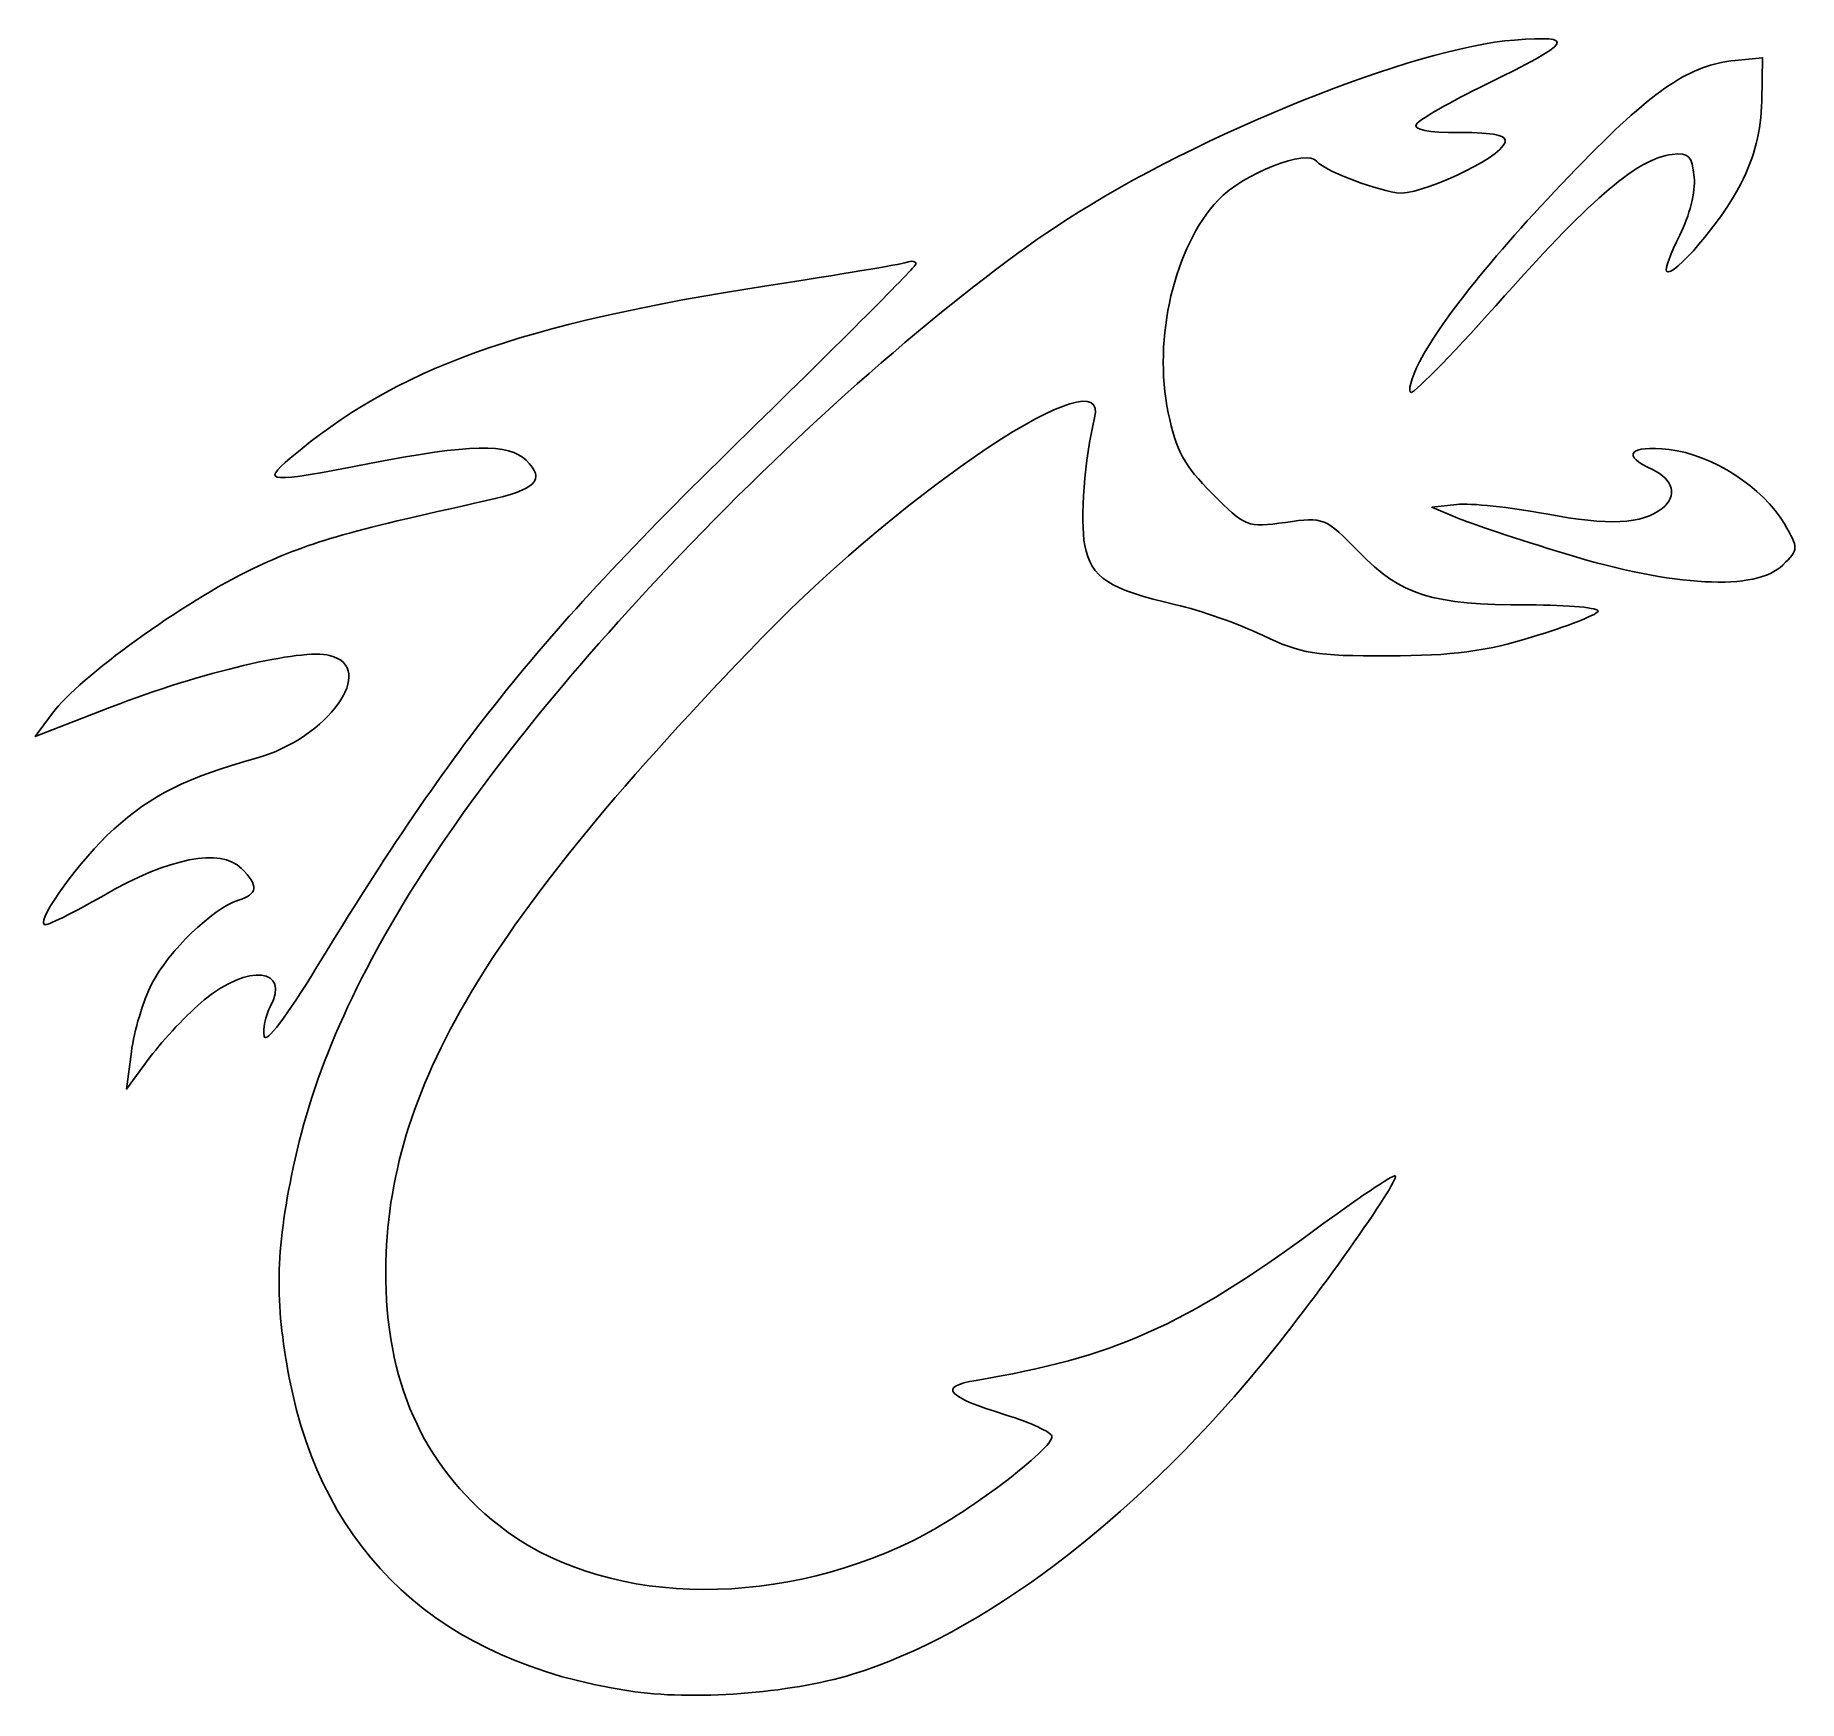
# Model space of a CAD drawing. Extents: x 15.6 to 74.9, y 6.8 to 62.8.
import ezdxf

# ---------------------------------------------------------------- set-up
doc = ezdxf.new("R2010")
doc.units = 0
doc.layers.get('0').update_dxf_attribs({"linetype": 'CONTINUOUS'})

msp = doc.modelspace()

# ---------------------------------------------------------------- linework, layer by layer
at = {"color": 7}
for points in [[(72.764089, 61.949459), (73.686458, 62.041648), (73.659299, 60.586891)], [(63.367708, 46.5993), (62.573958, 46.936817), (63.408997, 47.030113)], [(18.209052, 40.225625), (15.648314, 39.228773), (16.224677, 40.013464)], [(19.513985, 28.462195), (18.716081, 27.382131), (18.878096, 28.639749)]]:
    msp.add_lwpolyline(points, dxfattribs=at)
for points in [[(62.161928, 51.826382)], [(67.071875, 45.366885)], [(35.586458, 7.158053)]]:
    msp.add_lwpolyline(points, close=True, dxfattribs=at)
for points in [[(50.270833, 56.581985), (54.77102, 59.490967), (61.972944, 62.38309), (65.352083, 62.638258)], [(65.352083, 62.638258), (67.464432, 62.797768), (67.324462, 62.581785), (64.384402, 61.145052)], [(67.667447, 58.559476), (70.082828, 61.022594), (71.248587, 61.797988), (72.764089, 61.949459)], [(64.384402, 61.145052), (63.198986, 60.565769), (62.150839, 59.96518), (62.055187, 59.810409)], [(73.659299, 60.586891), (73.640672, 59.589128), (73.419576, 58.716554), (72.955475, 57.809216)], [(62.055187, 59.810409), (61.939522, 59.623262), (62.425612, 59.529008), (63.506435, 59.529008)], [(63.506435, 59.529008), (64.683457, 59.529008), (65.104047, 59.437809), (65.031691, 59.198278)], [(58.709272, 58.557229), (58.387948, 58.995308), (56.236632, 58.153279), (55.393693, 57.259504)], [(65.031691, 59.198278), (64.866507, 58.651447), (62.113911, 57.369423), (61.383333, 57.499051)], [(70.646182, 58.793234), (69.514011, 58.665564), (68.008847, 57.393838), (65.019148, 54.038903)], [(71.386666, 58.027126), (71.316718, 58.74881), (71.212096, 58.85705), (70.646182, 58.793234)], [(61.383333, 57.499051), (60.498122, 57.656116), (58.908963, 58.284977), (58.709272, 58.557229)], [(62.161928, 51.826382), (62.900692, 53.274482), (64.987379, 55.826441), (67.667447, 58.559476)], [(72.955475, 57.809216), (72.303659, 56.534875), (70.688316, 54.633746), (70.455327, 54.866737)], [(70.905187, 56.083257), (71.228003, 56.716029), (71.433378, 57.545184), (71.386666, 58.027126)], [(55.393693, 57.259504), (53.921438, 55.698458), (53.196718, 52.611927), (53.715245, 50.111126)], [(38.09891, 46.141427), (42.161066, 50.323048), (46.971574, 54.449299), (50.270833, 56.581985)], [(70.455327, 54.866737), (70.393134, 54.928928), (70.595572, 55.476362), (70.905187, 56.083257)], [(45.24375, 55.119632), (45.24375, 55.031943), (42.690473, 52.470847), (39.5698, 49.428307)], [(40.297441, 54.388299), (42.654109, 54.751005), (44.73112, 55.099808), (44.913021, 55.163416)], [(44.913021, 55.163416), (45.094922, 55.227024), (45.24375, 55.207321), (45.24375, 55.119632)], [(24.209376, 48.581208), (27.759136, 51.59917), (31.909837, 53.097393), (40.297441, 54.388299)], [(65.019148, 54.038903), (63.430584, 52.256273), (62.01977, 50.797758), (61.884007, 50.797758)], [(51.240351, 49.937862), (51.774423, 52.11283), (44.986705, 47.625973), (40.075234, 42.55743)], [(61.884007, 50.797758), (61.748241, 50.797758), (61.873318, 51.260639), (62.161928, 51.826382)], [(50.911993, 45.653532), (50.747493, 46.530392), (50.903526, 48.566123), (51.240351, 49.937862)], [(53.715245, 50.111126), (53.97913, 48.838448), (54.252347, 48.335499), (55.18894, 47.398285)], [(39.5698, 49.428307), (32.550447, 42.584695), (29.792663, 39.162522), (25.11238, 31.487893)], [(32.139787, 48.518089), (31.571718, 49.086159), (30.243291, 49.060458), (26.930736, 48.417308)], [(69.982292, 48.200066), (68.919045, 48.684513), (69.202594, 49.027821), (70.541327, 48.876926)], [(70.541327, 48.876926), (71.978253, 48.714964), (73.700296, 47.604432), (74.416748, 46.3777)], [(26.930736, 48.417308), (23.427583, 47.737153), (23.230547, 47.74902), (24.209376, 48.581208)], [(30.804334, 47.157993), (32.497175, 47.532667), (32.808323, 47.849554), (32.139787, 48.518089)], [(70.313021, 46.897887), (70.840502, 47.313356), (70.698132, 47.873907), (69.982292, 48.200066)], [(22.946099, 44.864454), (24.803429, 45.745833), (25.99416, 46.093365), (30.804334, 47.157993)], [(55.18894, 47.398285), (56.318047, 46.268431), (56.36238, 46.251028), (57.65781, 46.429195)], [(63.408997, 47.030113), (63.868268, 47.081427), (65.21853, 46.938552), (66.409581, 46.712613)], [(66.409581, 46.712613), (68.517521, 46.312744), (69.637616, 46.365908), (70.313021, 46.897887)], [(57.65781, 46.429195), (58.960798, 46.608402), (58.99104, 46.596097), (60.131354, 45.422801)], [(67.071875, 45.366885), (65.471146, 45.85908), (63.804271, 46.413666), (63.367708, 46.5993)], [(74.416748, 46.3777), (74.899689, 45.55079), (74.8988, 45.527809), (74.363292, 44.9923)], [(24.313601, 24.749281), (25.590403, 30.935591), (30.049563, 37.855348), (38.09891, 46.141427)], [(53.975, 43.661245), (51.737683, 44.166076), (51.115068, 44.571047), (50.911993, 45.653532)], [(60.131354, 45.422801), (61.540824, 43.972562), (62.557038, 43.657443), (65.83072, 43.655483)], [(74.363292, 44.9923), (73.484436, 44.113442), (70.67976, 44.257529), (67.071875, 45.366885)], [(16.224677, 40.013464), (17.10602, 41.213365), (20.665092, 43.782022), (22.946099, 44.864454)], [(56.885417, 42.633551), (56.085052, 43.018186), (54.775365, 43.480649), (53.975, 43.661245)], [(65.83072, 43.655483), (67.185376, 43.654689), (68.231695, 43.553631), (68.155873, 43.430949)], [(68.155873, 43.430949), (68.080051, 43.30827), (67.090758, 42.924537), (65.957445, 42.578213)], [(25.536777, 41.956731), (24.598835, 42.192138), (21.195079, 41.388035), (18.209052, 40.225625)], [(40.075234, 42.55743), (30.79496, 32.980373), (27.469155, 27.390852), (27.424957, 21.296715)], [(61.11875, 41.941374), (58.650285, 41.935024), (58.178422, 42.012166), (56.885417, 42.633551)], [(65.957445, 42.578213), (64.357356, 42.089247), (63.276041, 41.946933), (61.11875, 41.941374)], [(23.070226, 38.50005), (25.481191, 39.172888), (27.174351, 41.545727), (25.536777, 41.956731)], [(18.285223, 36.115228), (19.537752, 37.258345), (20.704449, 37.839819), (23.070226, 38.50005)], [(15.947423, 32.910055), (15.727758, 33.12972), (17.148954, 35.078212), (18.285223, 36.115228)], [(22.573965, 34.800574), (21.873917, 35.500625), (20.134414, 35.159474), (17.947218, 33.893181)], [(22.472199, 33.726615), (23.135051, 33.936996), (23.161234, 34.213308), (22.573965, 34.800574)], [(17.947218, 33.893181), (16.908173, 33.291619), (16.008266, 32.849211), (15.947423, 32.910055)], [(19.558633, 30.913758), (20.123752, 32.021481), (21.604762, 33.4513), (22.472199, 33.726615)], [(23.543422, 30.151858), (24.238007, 31.449701), (22.805322, 31.597558), (21.328728, 30.380424)], [(25.11238, 31.487893), (24.09574, 29.820828), (23.386911, 28.891778), (23.335463, 29.158922)], [(18.878096, 28.639749), (18.967202, 29.331438), (19.273444, 30.354741), (19.558633, 30.913758)], [(21.328728, 30.380424), (20.769465, 29.919433), (19.952831, 29.056229), (19.513985, 28.462195)], [(23.335463, 29.158922), (23.288388, 29.403363), (23.381971, 29.850183), (23.543422, 30.151858)], [(24.184362, 17.679927), (23.690441, 20.261411), (23.7199, 21.872699), (24.313601, 24.749281)], [(61.343373, 24.467577), (61.499612, 24.311337), (58.590677, 20.218993), (56.738549, 17.989423)], [(58.600276, 22.62251), (60.052773, 23.693504), (61.287165, 24.523785), (61.343373, 24.467577)], [(47.259809, 17.59427), (51.852576, 18.358898), (54.273974, 19.432519), (58.600276, 22.62251)], [(27.424957, 21.296715), (27.398154, 17.601425), (28.662061, 14.745282), (31.218246, 12.724733)], [(56.738549, 17.989423), (52.45767, 12.836157), (47.39721, 9.023146), (43.104139, 7.716025)], [(35.586458, 7.158053), (29.244364, 8.136289), (25.31693, 11.760531), (24.184362, 17.679927)], [(48.265493, 16.430061), (46.250066, 17.053647), (45.968732, 17.379326), (47.259809, 17.59427)], [(49.808561, 15.720946), (49.787395, 15.854923), (49.093009, 16.174024), (48.265493, 16.430061)], [(45.157199, 12.215368), (46.889739, 13.0635), (49.873183, 15.312025), (49.808561, 15.720946)], [(31.218246, 12.724733), (34.601854, 10.050148), (40.308186, 9.841622), (45.157199, 12.215368)], [(43.104139, 7.716025), (40.981723, 7.069807), (37.725464, 6.828123), (35.586458, 7.158053)]]:
    msp.add_open_spline(points, degree=3, dxfattribs=at)

doc.saveas('drawing.dxf')
